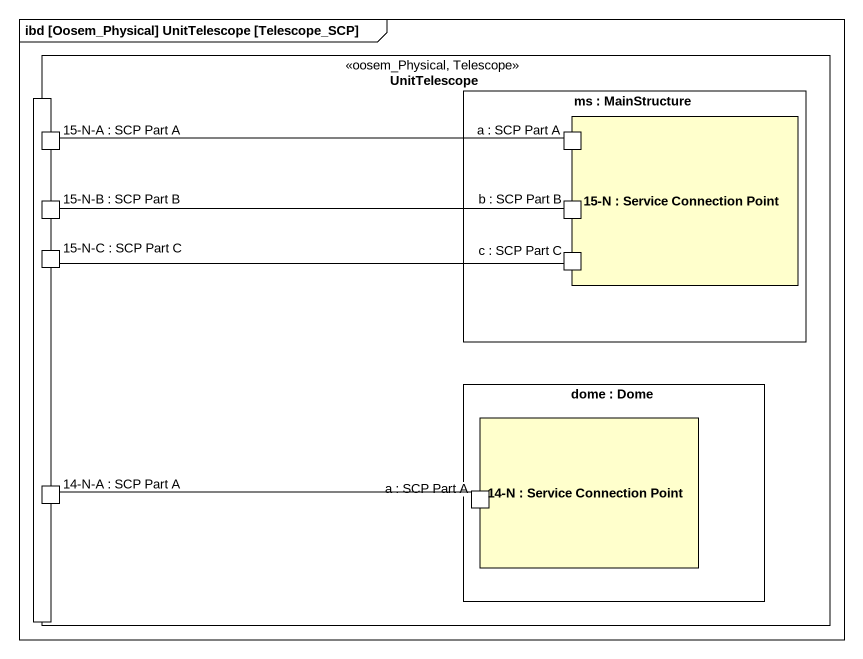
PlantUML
@startuml
mainframe ibd [Oosem_Physical] UnitTelescope [Telescope_SCP]
rectangle UnitTelescope <<oosem_Physical, Telescope>> {
  port " " as port1
  rectangle "ms : MainStructure" as ms {
    rectangle "15-N : Service Connection Point" as p15_N {
      port "a : SCP Part A" as a_SCP_Part_A
      port "b : SCP Part B" as b_SCP_Part_B
      port "c : SCP Part C" as c_SCP_Part_C
    }
  }
  port "15-N-A : SCP Part A" as p15_N_A_SCP_Part_A
  port "15-N-B : SCP Part B" as p15_N_B_SCP_Part_B
  port "15-N-C : SCP Part C" as p15_N_C_SCP_Part_C
  rectangle "dome : Dome" as dome {
    rectangle "14-N : Service Connection Point" as p14_N {
      port "a : SCP Part A" as a_SCP_Part_A_2
    }
  }
  port "14-N-A : SCP Part A" as p14_N_A_SCP_Part_A
}
p15_N_A_SCP_Part_A -right- a_SCP_Part_A
p15_N_B_SCP_Part_B -right- b_SCP_Part_B
p15_N_C_SCP_Part_C -right- c_SCP_Part_C
p14_N_A_SCP_Part_A -right- a_SCP_Part_A_2
@enduml
